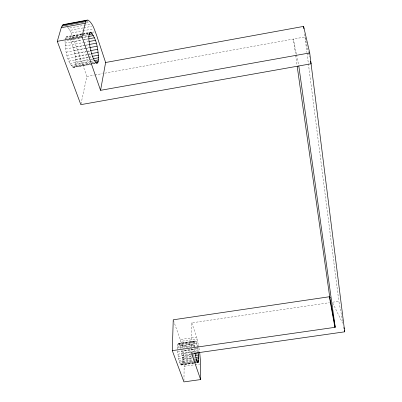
<?xml version="1.0" encoding="UTF-8"?>
<svg xmlns="http://www.w3.org/2000/svg" width="402" height="402" viewBox="0 0 402 402"><rect width="100%" height="100%" fill="white"/><g stroke="black" fill="none" stroke-linecap="round" stroke-linejoin="round"><path stroke-width="0.3" stroke-dasharray="2.01 1.51" d="M177.614 350.906C178.176 355.614 178.272 360.875 180.96 364.926L181.382 365.001C183.433 360.75 181.865 355.474 181.448 350.931L197.844 348.579L198.327 351.785M191.638 353.639L191.829 322.836L329.539 302.656M95.369 63.571L73.033 67.415C66.551 60.516 65.32 49.873 65.018 40.733M183.95 380.649L184.166 363.956L182.925 350.83L199.151 348.504L199.553 351.187L183.317 353.509M194.352 346.946L194.452 342.509L194.945 341.047L195.297 340.971L196.126 342.117L197.312 345.991M177.538 349.363L177.744 344.916L178.327 343.449L195.297 340.971M73.878 67.491L74.571 66.948C77.104 57.546 73.787 47.074 69.42 38.647M65.084 40.25L65.747 37.436L66.4 36.688L82.139 33.748M80.978 104.033L86.867 76.43L73.656 39.265M86.882 21.366L88.118 21.135M86.194 22.939L89.264 22.366M67.154 26.522L68.461 28.235L83.737 25.366M84.35 25.251L90.46 24.105M68.461 28.235L69.792 30.421L83.169 27.909M83.777 27.798L91.686 26.316M69.792 30.421L71.119 33.024L82.621 30.874M83.229 30.758L93.52 28.833M82.742 33.637L88.314 32.632M71.119 33.024L72.415 35.994L88.696 32.954M92.319 32.281L94.731 31.828M65.747 37.436L88.224 33.245M66.4 36.688L67.209 36.572L68.144 37.095L81.701 34.567M82.32 34.451L88.48 33.301M65.28 38.803L81.124 35.848M83.566 35.396L88.44 34.487M81.435 35.939L69.159 38.225L68.144 37.095M82.048 35.823L88.189 34.678M66.853 40.391L70.521 39.708M71.134 39.597L87.631 36.522M70.214 39.909L87.948 36.607M64.983 43.145L82.129 39.959M82.742 39.843L87.641 38.934M71.265 42.074L81.626 40.15M84.068 39.697L87.721 39.014M65.169 45.939L83.214 42.602M83.566 42.527L88.686 41.587M73.204 47.471L84.118 45.451M84.727 45.341L88.968 44.552M65.571 48.994L88.882 44.682M74.013 50.486L89.149 47.692M66.174 52.18L85.184 48.672M85.797 48.557L89.48 47.878M74.671 53.561L86.164 51.446M86.772 51.33L89.797 50.773M66.953 55.36L90.229 51.069M75.159 56.576L87.259 54.35M87.862 54.24L90.887 53.682M67.868 58.39L91.098 54.119M75.45 59.411L88.164 57.079M88.772 56.963L91.194 56.521M68.883 61.144L88.39 57.566M89.003 57.456L92.048 56.893M75.541 61.958L88.882 59.516M89.49 59.406L92.52 58.848M69.948 63.511L88.792 60.059M91.219 59.617L93.043 59.28M75.42 64.119L93.656 60.782M71.028 65.385L89.797 61.953M90.405 61.843L93.43 61.29M75.094 65.807L89.726 63.134M92.164 62.687L94.601 62.24M72.069 66.702L90.164 63.4M90.767 63.29L94.385 62.627M74.571 66.948L90.48 64.044M91.088 63.933L94.761 63.265M73.033 67.415L90.294 64.26M92.761 63.812L95.229 63.36M86.867 76.43L94.264 75.094M94.877 74.978L102.274 73.641M104.741 73.194L304.957 36.959L308.44 52.205M332.64 302.198L338.841 301.289L342.72 321.434M173.448 320.374L180.257 339.514L196.578 337.152L198.975 347.459M180.257 339.514L180.85 341.353L197.141 338.997M178.327 343.449L194.945 341.047M178.724 343.363L179.171 343.72L195.694 341.333M177.996 343.971L197.689 341.097M179.171 343.72L179.644 344.494L196.126 342.117M177.744 344.916L194.452 342.509M179.644 344.494L180.126 345.66L196.578 343.288M177.578 346.253L194.332 343.836M180.85 341.353L181.97 345.75L198.211 343.408M180.126 345.66L180.598 347.162L197.025 344.795M177.513 347.916L194.307 345.499M198.704 345.896L182.473 348.227L181.97 345.75M177.679 351.966L194.528 349.549L194.447 348.489M181.789 353.051L198.186 350.7M177.905 354.177L194.769 351.76L194.528 349.549M182.056 355.212L191.171 353.911M178.222 356.388L190.87 354.584M191.473 354.494L193.282 354.237M183.644 356.212L190.865 355.182M191.468 355.097L198.085 354.152M182.237 357.338L191.362 356.036M191.97 355.951L194.407 355.599M178.604 358.509L191.854 356.619M192.457 356.534L194.261 356.278M183.895 358.885L191.729 357.77M182.327 359.338L195.126 357.514M179.046 360.448L192.282 358.564M192.885 358.478L194.689 358.222M182.317 361.137L192.699 359.659M193.312 359.574L195.146 359.313M179.518 362.117L193.126 360.197M193.729 360.112L195.538 359.855M182.217 362.659L193.236 361.091M193.849 361.006L195.684 360.745M180.011 363.458L193.211 361.584M193.809 361.498L196.206 361.157M182.021 363.84L193.684 362.187M194.297 362.101L196.136 361.84M180.498 364.403L196.261 362.242M181.739 364.634L196.513 362.539M180.96 364.926L193.96 363.081M194.583 362.996L196.437 362.735M181.382 365.001L193.729 363.252M184.171 366.252L194.483 364.795M195.086 364.709L199.94 364.021M332.715 302.942L342.62 323.213M72.415 35.994L73.45 38.723M191.829 322.836L196.578 337.152M180.598 347.162L181.046 348.946M308.58 52.813L309.555 57.084M296.455 54.35L293.354 39.059L295.54 54.582M296.581 54.958L298.691 65.355M197.452 346.584L197.844 348.579M295.631 55.205L297.033 65.139M304.56 33.853L306.952 52.506M307.033 53.129L308.309 63.079M308.389 63.702L338.841 301.289"/><path stroke-width="0.6" d="M98.52 59.893C98.219 50.481 97.168 39.431 90.721 32.185L90.008 32.281C87.47 36.939 89.5 42.788 90.093 47.768C91.55 53.024 92.405 59.169 96.46 63.139L97.214 63.235L97.822 62.702L98.52 59.893L94.264 60.672M199.688 352.268L200.492 361.639L200.623 379.573L183.93 381.9L172.292 350.644L173.242 319.796L329.364 296.746L329.69 296.746L330.243 297.872M194.93 352.871L196.347 359.73L197.256 362.026L198.05 362.639L198.744 360.313L198.462 352.871L194.819 353.388M105.615 62.506L303.605 26.401L309.721 52.923L100.555 90.334L105.615 62.506L96.5 35.014C94.42 29.879 93.008 23.623 88.289 20.216L87.329 20.1L63.642 24.562L62.687 25.045L61.24 27.718L57.28 41.341L80.847 104.646L311.088 63.792L310.53 61.35M100.555 90.334L81.993 36.733L85.259 23.205L85.797 21.602L86.49 20.562L87.329 20.1M62.687 25.045L86.49 20.562M61.878 26.1L85.797 21.602M61.24 27.718L85.259 23.205M89.098 33.185L91.561 32.728M88.802 34.562L92.485 33.879M57.28 41.341L81.993 36.733M88.561 36.497L93.45 35.582M88.942 38.788L94.425 37.768M89.294 41.471L95.369 40.346M89.576 44.441L96.244 43.205M89.752 47.582L97.018 46.24M90.4 50.662L97.661 49.325M91.49 53.572L98.148 52.345M92.405 56.3L98.46 55.19M93.128 58.737L98.585 57.737M95.214 62.129L98.259 61.576M95.983 63.039L97.822 62.702M172.292 350.644L335.228 327.288L298.817 65.968M309.721 52.923L344.72 331.811L191.638 353.639L200.623 379.573M195.015 355.514L198.663 354.996M195.734 357.428L198.779 356.996M195.754 359.227L198.809 358.79M196.297 360.659L198.744 360.313M196.754 361.75L198.593 361.488M197.126 362.453L198.357 362.277M63.642 24.562L64.717 24.658M343.896 327.535L344.132 328.756M344.368 329.977L344.72 331.811M335.228 327.288L329.69 296.746L297.204 66.38M329.364 296.746L334.886 327.288M303.605 26.401L303.927 28.889"/></g></svg>
